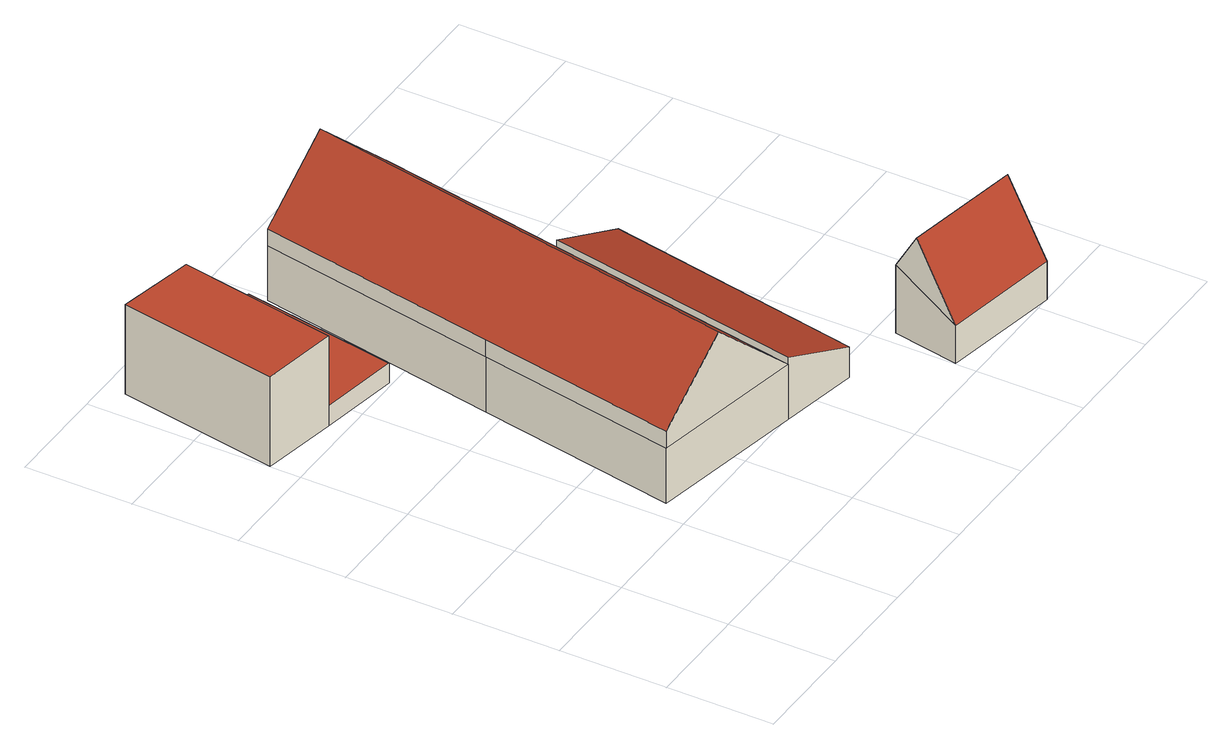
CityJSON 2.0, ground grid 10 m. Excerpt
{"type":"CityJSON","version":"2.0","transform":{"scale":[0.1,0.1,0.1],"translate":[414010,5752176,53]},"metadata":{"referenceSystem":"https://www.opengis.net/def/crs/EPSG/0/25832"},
"CityObjects":{
"building1":{"type":"Building","attributes":{"Gemeindeschluessel":"05515000","Geometrietyp2DReferenz":"3000","function":"51003_1201","roofType":"9999","measuredHeight":9},"geometry":[{"type":"Solid","lod":"2","boundaries":[[[[0,1,2,3]],[[1,4,5,2]],[[0,6,4,1]],[[3,7,6,0]],[[2,5,7,3]],[[4,6,7,5]]]],"semantics":{"surfaces":[{"type":"RoofSurface"},{"type":"WallSurface"},{"type":"GroundSurface"}],"values":[[0,1,1,1,1,2]]}}]},
"building2":{"type":"Building","attributes":{"Gemeindeschluessel":"05515000","Geometrietyp2DReferenz":"3000","function":"51003_1201","roofType":"1000","measuredHeight":2.01},"geometry":[{"type":"Solid","lod":"2","boundaries":[[[[8,7,5,9]],[[10,11,7,8]],[[12,13,11,10]],[[9,5,13,12]],[[10,8,9,12]],[[7,11,13,5]]]],"semantics":{"surfaces":[{"type":"WallSurface"},{"type":"RoofSurface"},{"type":"GroundSurface"}],"values":[[0,0,0,0,1,2]]}}]},
"building3":{"type":"Building","attributes":{"Gemeindeschluessel":"05515000","Geometrietyp2DReferenz":"3000","function":"31001_1100","roofType":"3100","measuredHeight":13.63},"geometry":[{"type":"Solid","lod":"2","boundaries":[[[[14,15,16,17]],[[18,19,15,14]],[[20,21,19,18]],[[22,23,21,20]],[[24,25,23,22]],[[17,16,25,24]],[[26,27,28,29,30]],[[20,18,29,28,22]],[[27,26,17,24]],[[28,27,24,22]],[[26,30,14,17]],[[30,29,18,14]],[[15,19,21,23,25,16]]]],"semantics":{"surfaces":[{"type":"WallSurface"},{"type":"RoofSurface"},{"type":"GroundSurface"}],"values":[[0,0,0,0,0,0,1,1,0,0,0,0,2]]}}]},
"building4":{"type":"Building","attributes":{"Gemeindeschluessel":"05515000","Geometrietyp2DReferenz":"3000","function":"31001_1100","roofType":"2100","measuredHeight":6.13},"geometry":[{"type":"Solid","lod":"2","boundaries":[[[[31,23,32,33]],[[34,21,23,31]],[[35,36,21,34]],[[33,32,36,35]],[[34,31,33,35]],[[23,21,36,32]]]],"semantics":{"surfaces":[{"type":"WallSurface"},{"type":"RoofSurface"},{"type":"GroundSurface"}],"values":[[0,0,0,0,1,2]]}}]},
"building5":{"type":"Building","attributes":{"Gemeindeschluessel":"05515000","Geometrietyp2DReferenz":"3000","function":"31001_1000","roofType":"3100","measuredHeight":10.65},"address":[{"country":"Germany","locality":"Münster","thoroughfareNumber":"12b","thoroughfareName":"Alverskirchener Straße"}],"geometry":[{"type":"Solid","lod":"2","boundaries":[[[[37,38,39,40]],[[41,42,38,37]],[[43,44,42,41]],[[40,39,44,43]],[[37,45,41]],[[43,46,40]],[[40,46,45,37]],[[41,45,46,43]],[[38,42,44,39]]]],"semantics":{"surfaces":[{"type":"WallSurface"},{"type":"RoofSurface"},{"type":"GroundSurface"}],"values":[[0,0,0,0,0,0,1,1,2]]}}]}
},
"vertices":[
[28,580,99],[1,429,99],[73,416,99],[100,565,99],[1,429,9],[73,416,9],[28,580,9],[100,565,9],
[100,565,29],[73,416,29],[173,549,29],[173,549,9],[148,403,29],[148,403,9],
[195,544,65],[195,544,10],[152,315,10],[152,315,65],[344,516,65],[344,516,10],[311,341,65],[311,341,10],[266,98,65],[266,98,10],[117,126,65],[117,126,10],[152,315,82],[117,126,82],[181,114,146],[259,532,146],[195,544,82],
[266,98,72],[340,84,10],[340,84,41],[311,341,72],[386,327,41],[386,327,10],
[525,63,77],[525,63,9],[413,83,9],[413,83,77],[514,0,47],[514,0,9],[401,20,47],[401,20,9],[521,41,115],[409,61,115]
]}
